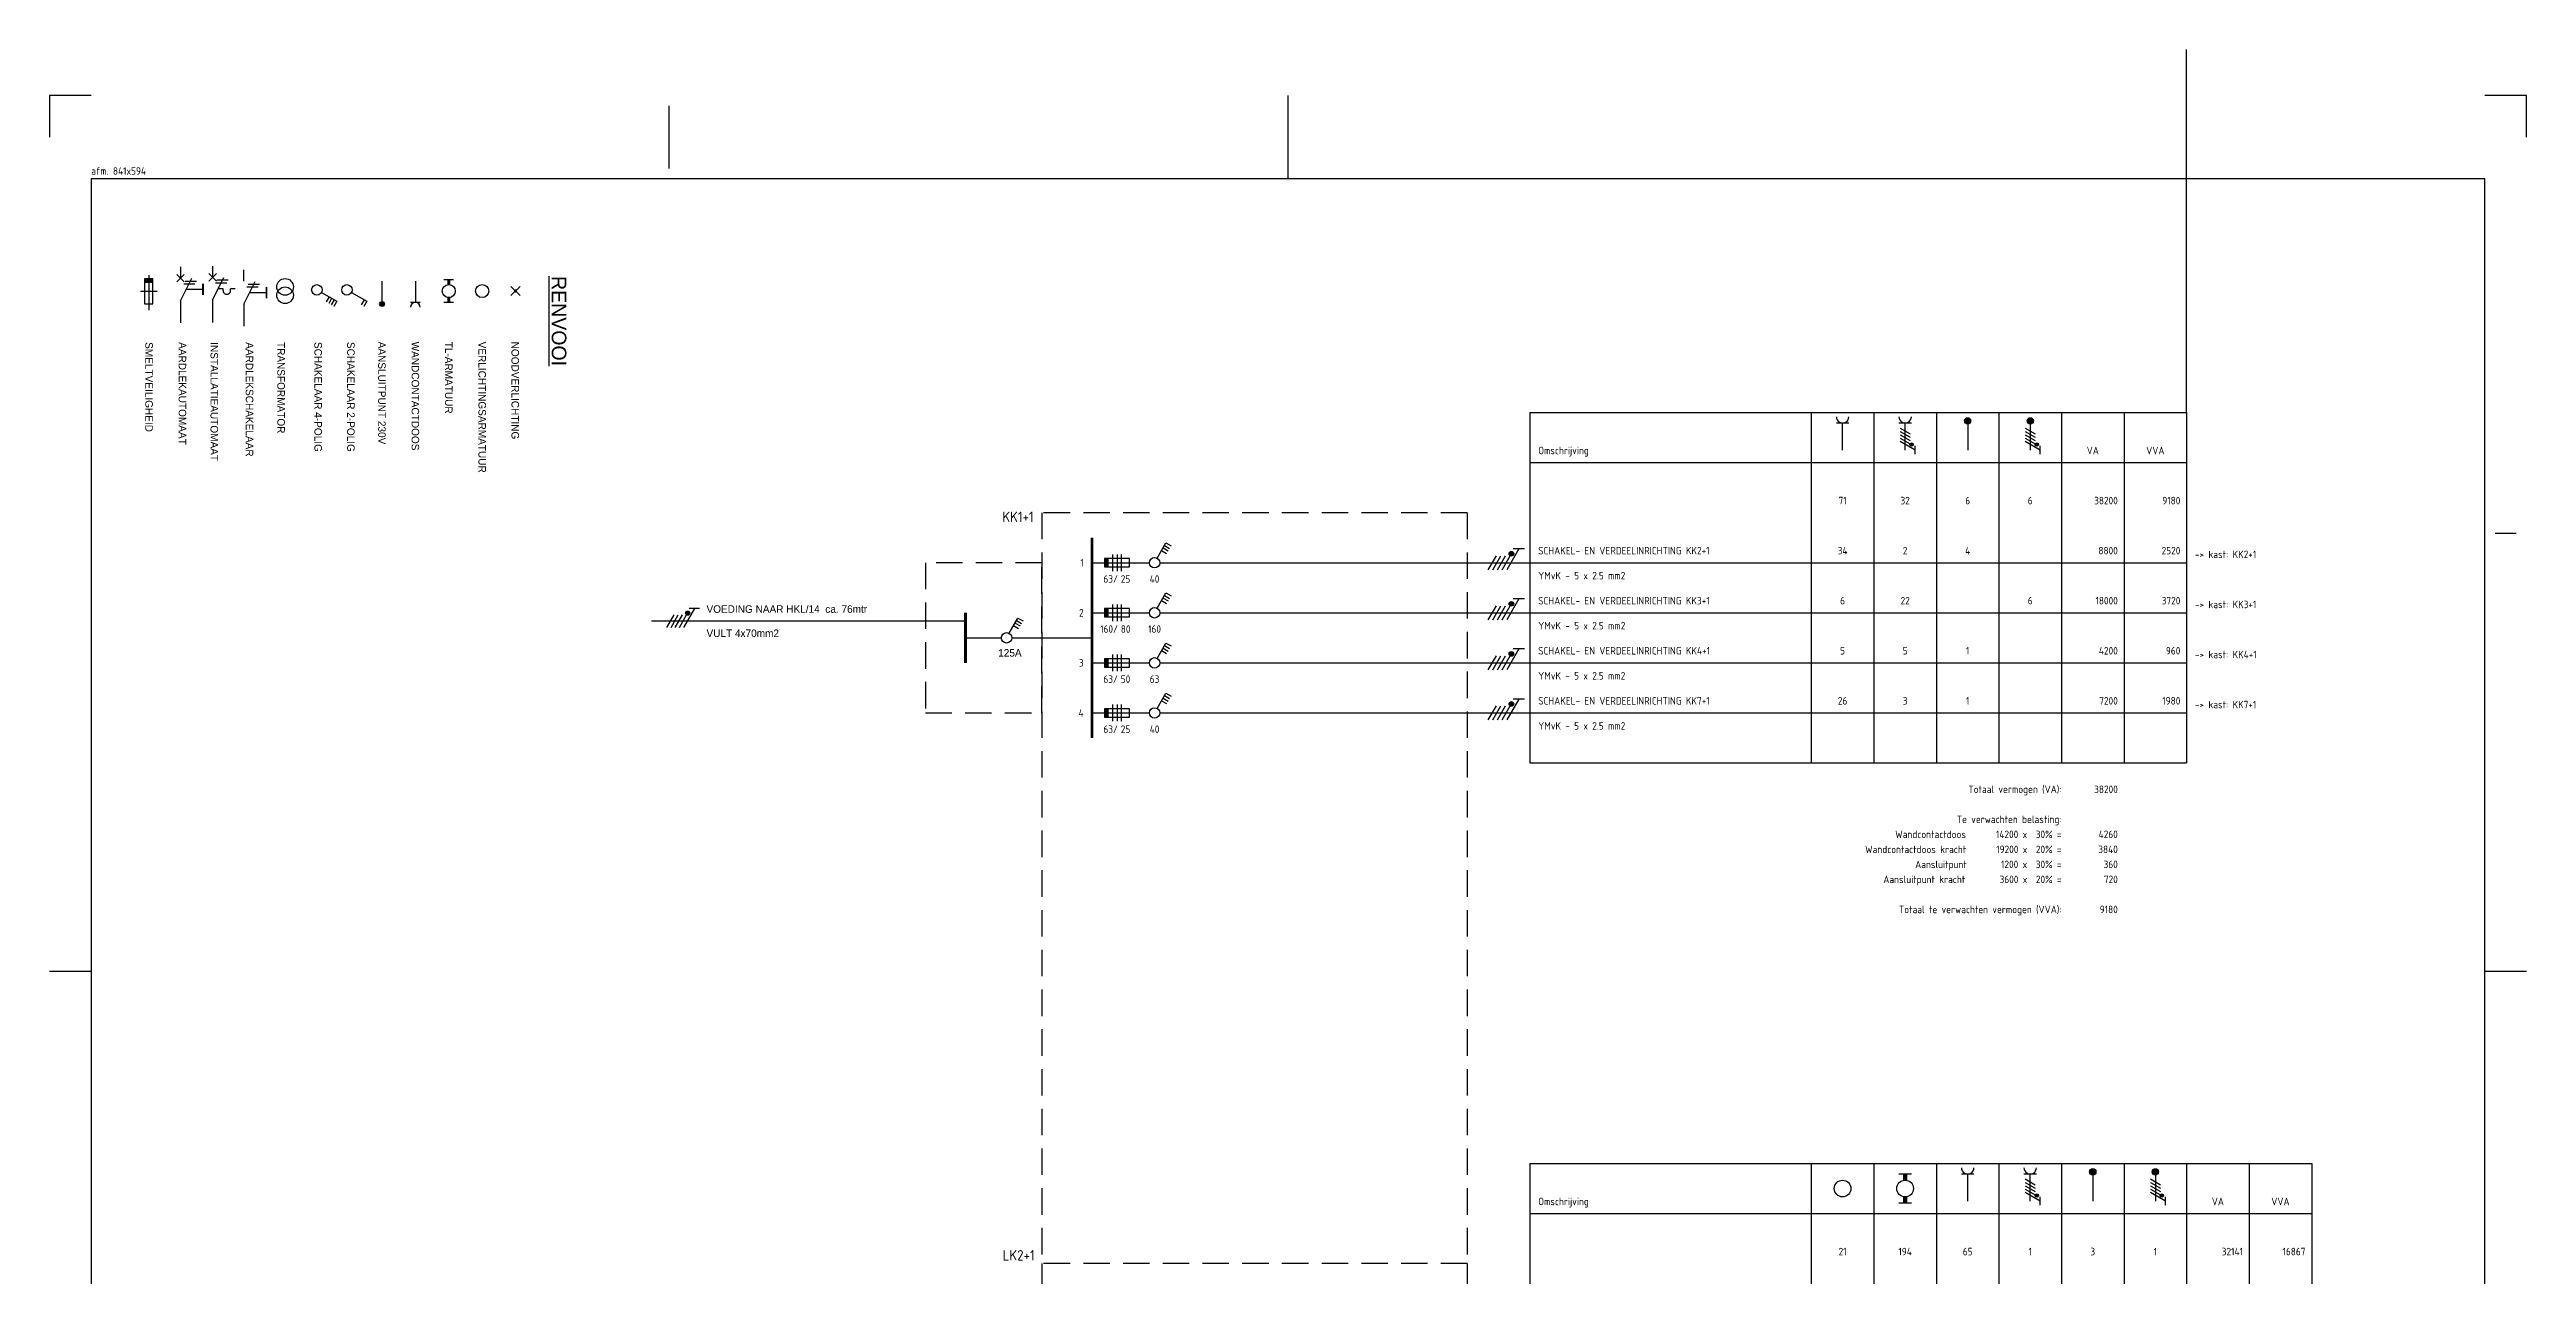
# Model space of a CAD drawing. Header units: millimetres. Extents: x 247 to 841, y 594 to 1446.
# Drawn here: x 247 to 841, y 1152 to 1446 of the extents above; entities that cross this region are included whole.
import ezdxf
from ezdxf.enums import TextEntityAlignment as Align

# ---------------------------------------------------------------- set-up
doc = ezdxf.new("R2010")
doc.units = ezdxf.units.MM
doc.linetypes.add('HIDDEN', pattern=[9.525, 6.35, -3.175])
doc.layers.get('0').update_dxf_attribs({"linetype": 'CONTINUOUS'})
for name, color, linetype in [('00att018', 1, 'CONTINUOUS'), ('00kad018', 1, 'CONTINUOUS'), ('00kad070', 5, 'CONTINUOUS'), ('BL$2----_KADER', 7, 'CONTINUOUS'), ('EL$1----', 3, 'CONTINUOUS'), ('EL$1----__KK1+1', 3, 'CONTINUOUS'), ('EL$1----__LK2+1', 3, 'CONTINUOUS')]:
    doc.layers.add(name, color=color, linetype=linetype)
doc.styles.add('BURO-018', font='BUROFONT', dxfattribs={"height": 1.8})
doc.styles.add('BURO-035', font='BUROFONT.shx', dxfattribs={"height": 3.5})
doc.styles.add('ISO', font='isocp.shx')
doc.styles.add('STABICAD-018', font='ISOCP.SHX', dxfattribs={"height": 1.8})

# ---------------------------------------------------------------- blocks, each defined once
blk = doc.blocks.new('RENV_DION')
at = {"layer": 'EL$1----', "linetype": 'Continuous'}
for p, q in [((485.12, 256.64), (487.32, 254.44)), ((487.32, 256.64), (485.12, 254.44)), ((483.5, 238.37), (483.5, 240.7)), ((488.94, 240.7), (488.94, 238.37)), ((488.94, 232.7), (488.94, 230.37)), ((483.89, 231.54), (488.94, 231.54)), ((489.33, 223.54), (483.89, 223.54)), ((486.57, 208.98), (488.69, 212.65)), ((487.64, 210.83), (488.85, 210.13)), ((487.99, 211.43), (489.2, 210.73)), ((488.34, 212.04), (489.55, 211.34)), ((488.69, 212.65), (489.9, 211.95)), ((489.35, 190.42), (483.95, 193.12)), ((484.62, 191.43), (484.62, 194.13)), ((485.3, 193.8), (485.3, 191.1)), ((486.65, 195.82), (486.65, 191.77)), ((488.36, 182.91), (482.96, 185.61)), ((483.63, 186.63), (483.63, 183.93)), ((484.31, 186.29), (484.31, 183.59)), ((485.66, 188.31), (485.66, 187.19)), ((486.11, 187.19), (485.66, 187.19)), ((486.11, 185.39), (485.66, 185.39)), ((485.66, 185.39), (485.66, 184.26)), ((480.26, 182.91), (482.96, 182.91)), ((482.06, 183.81), (483.86, 182.01)), ((483.86, 183.81), (482.06, 182.01)), ((485.84, 180.58), (485.84, 176.53)), ((488.36, 182.91), (493.76, 182.91)), ((484.04, 176.08), (482.24, 174.28)), ((482.24, 176.08), (484.04, 174.28)), ((488.54, 175.18), (483.14, 177.88)), ((482.39, 167.57), (490.81, 167.57)), ((489.31, 168.57), (483.31, 168.57)), ((483.31, 168.57), (483.31, 166.57)), ((483.31, 166.57), (489.31, 166.57)), ((486.31, 169.57), (486.31, 165.57)), ((489.31, 166.57), (489.31, 168.57))]:
    blk.add_line(p, q, dxfattribs=at)
at = {"layer": 'EL$1----', "color": 3, "linetype": 'Continuous'}
for p, q in [((486.57, 216.18), (488.69, 219.85)), ((488.69, 219.85), (489.9, 219.15)), ((488.34, 219.25), (489.55, 218.55))]:
    blk.add_line(p, q, dxfattribs=at)
at = {"layer": 'EL$1----'}
for p, q in [((483.86, 190.42), (481.16, 190.42)), ((489.35, 190.42), (494.66, 190.42)), ((483.9, 176.31), (483.9, 179.01)), ((484.49, 175.97), (484.49, 178.67)), ((483.14, 175.29), (480.44, 175.29)), ((488.54, 175.18), (493.85, 175.18))]:
    blk.add_line(p, q, dxfattribs=at)
at = {"layer": 'EL$1----', "linetype": 'Continuous'}
for points, const_width in [([(486.41, 255.54, 1), (486.02, 255.54, 1)], 0.389), ([(489.33, 223.83, 1), (489.33, 223.24, 1)], 0.583)]:
    blk.add_lwpolyline(points, format="xyb", close=True, dxfattribs=dict(at, const_width=const_width))
for points, const_width in [([(484.66, 239.54), (483.5, 239.54)], 0.778), ([(487.77, 239.54), (488.94, 239.54)], 0.778), ([(485.3, 195.82), (488, 195.82)], 0.45), ([(484.49, 180.58), (487.19, 180.58)], 0.45)]:
    blk.add_lwpolyline(points, dxfattribs=dict(at, const_width=const_width))
for centre, radius in [((486.22, 247.54), 1.56), ((486.22, 239.54), 1.56), ((489.33, 223.54), 0.583), ((485.95, 207.9), 1.25), ((485.24, 200.27), 2), ((487.24, 200.27), 2)]:
    blk.add_circle(centre, radius, dxfattribs=at)
at = {"layer": 'EL$1----', "color": 3, "linetype": 'Continuous'}
blk.add_circle((485.95, 215.1), 1.25, dxfattribs=at)
at = {"layer": 'EL$1----', "linetype": 'Continuous'}
for centre, radius, start, end in [((490.11, 231.54), 1.17, 90, 270), ((486.11, 186.29), 0.9, 270, 90)]:
    blk.add_arc(centre, radius, start, end, dxfattribs=at)
blk.add_solid([(483.31, 168.57), (484.31, 168.57), (483.31, 166.57), (484.31, 166.57)], dxfattribs=at)
at = {"layer": 'EL$1----', "color": 3, "style": 'BURO-035'}
blk.add_text('%%URENVOOI', height=3.5, dxfattribs=at).set_placement((482.63, 264.23))
at = {"layer": 'EL$1----', "color": 1, "style": 'BURO-018'}
for s, p in [('NOODVERLICHTING', (498.36, 255.47)), ('VERLICHTINGSARMATUUR', (498.36, 247.55)), ('TL-ARMATUUR', (498.36, 239.54)), ('WANDCONTACTDOOS', (498.36, 231.52)), ('AANSLUITPUNT 230V', (498.36, 223.5)), ('SCHAKELAAR 2-POLIG', (498.43, 216.06)), ('SCHAKELAAR 4-POLIG', (498.43, 208.21)), ('TRANSFORMATOR', (498.43, 199.33)), ('AARDLEKSCHAKELAAR', (498.49, 191.75)), ('INSTALLATIEAUTOMAAT', (498.49, 183.3)), ('AARDLEKAUTOMAAT', (498.47, 175.66)), ('SMELTVEILIGHEID', (498.47, 167.66))]:
    blk.add_text(s, height=1.8, dxfattribs=at).set_placement(p, align=Align.MIDDLE_LEFT)
blk = doc.blocks.new('a1-windesheim-hor')
at = {"layer": '00kad018', "color": 1}
for p, q in [((0, 594), (0, 584)), ((10, 594), (0, 594)), ((105, 591.5), (105, 586.5)), ((210, 594), (210, 584)), ((400, 594), (400, 584)), ((525.5, 594), (525.5, 584)), ((651, 584), (651, 594)), ((841, 594), (831, 594)), ((841, 584), (841, 594)), ((0, 297), (20, 297)), ((831, 297), (841, 297)), ((2.5, 148.5), (17.5, 148.5)), ((0, 10), (0, 0)), ((210, 10), (210, 0)), ((400, 10), (400, 0)), ((525.5, 10), (525.5, 0)), ((651, 0), (651, 10)), ((841, 0), (841, 10)), ((0, 0), (10, 0)), ((831, 0), (841, 0))]:
    blk.add_line(p, q, dxfattribs=at)
at = {"layer": '00kad070', "color": 5}
for p, q in [((831, 584), (20, 584)), ((20, 584), (20, 10)), ((831, 10), (831, 584)), ((20, 10), (831, 10))]:
    blk.add_line(p, q, dxfattribs=at)
at = {"layer": '00att018', "color": 1, "style": 'ISO'}
blk.add_text('afm. 841x594', height=1.8, rotation=90, dxfattribs=at).set_placement((19, 10))
blk.add_text('Auteursrecht voorbehouden volgens de wet', height=1.8, dxfattribs=at).set_placement((831.08, 7.2), align=Align.RIGHT)
blk = doc.blocks.new('HL3')
at = {"color": 0, "linetype": 'Continuous'}
for p, q in [((-3, 6.98), (-3, 4.48)), ((-3, 5.73), (1.5, 3.13)), ((1.5, 2.13), (-1.5, 3.87)), ((1.5, 1.13), (-1.5, 2.87)), ((1.5, 0.13), (-1.5, 1.87)), ((1.5, -0.87), (-1.5, 0.87))]:
    blk.add_line(p, q, dxfattribs=at)
at = {"color": 0, "linetype": 'Continuous', "const_width": 0.5}
blk.add_lwpolyline([(-1.68, 4.12, 1), (-2.18, 4.12, 1)], format="xyb", close=True, dxfattribs=at)
at = {"color": 0, "linetype": 'Continuous'}
blk.add_circle((-1.93, 4.12), 0.5, dxfattribs=at)
blk = doc.blocks.new('1114A3A')
at = {"color": 0, "linetype": 'Continuous'}
for p, q in [((0.62, 1.08), (2.74, 4.75)), ((1.69, 2.93), (2.9, 2.23)), ((2.04, 3.54), (3.25, 2.84)), ((2.39, 4.14), (3.6, 3.44)), ((2.74, 4.75), (3.95, 4.05))]:
    blk.add_line(p, q, dxfattribs=at)
blk.add_circle((0, 0), 1.25, dxfattribs=at)
at = {"color": 0, "linetype": 'Continuous', "style": 'BURO-018', "flags": 1}
for tag, p in [('E_ID', (0, 0.08)), ('E_MATCODE', (0, -4.92))]:
    blk.add_attdef(tag, p, '', height=1.8, dxfattribs=at)
at = {"color": 0, "linetype": 'Continuous', "style": 'BURO-018'}
blk.add_attdef('E_IGS', text='', height=1.8, dxfattribs=at).set_placement((3, 0.08), align=Align.MIDDLE_LEFT)
blk = doc.blocks.new('111104')
at = {"color": 0, "linetype": 'Continuous'}
for p, q in [((-3, 6.98), (-3, 4.48)), ((-3, 5.73), (1.5, 3.13)), ((1.5, 2.13), (-1.5, 3.87)), ((1.5, 1.13), (-1.5, 2.87)), ((1.5, 0.13), (-1.5, 1.87)), ((1.5, -0.87), (-1.5, 0.87))]:
    blk.add_line(p, q, dxfattribs=at)
at = {"color": 0, "linetype": 'Continuous', "const_width": 0.5}
blk.add_lwpolyline([(-1.68, 4.12, 1), (-2.18, 4.12, 1)], format="xyb", close=True, dxfattribs=at)
at = {"color": 0, "linetype": 'Continuous'}
blk.add_circle((-1.93, 4.12), 0.5, dxfattribs=at)
blk = doc.blocks.new('B12')
at = {"color": 0, "linetype": 'Continuous'}
for p, q in [((-4.75, 17.74), (-4.05, 18.95)), ((-4.14, 17.39), (-3.44, 18.6)), ((-3.54, 17.04), (-2.84, 18.25)), ((-2.93, 16.69), (-2.23, 17.9)), ((0, 16.25), (0, 21)), ((-1.08, 15.62), (-4.75, 17.74)), ((0, 0), (0, 13.75)), ((-2, 7), (2, 7)), ((-2, 6), (2, 6)), ((-1, 9), (-1, 3)), ((1, 9), (-1, 9)), ((1, 3), (1, 9)), ((2, 5), (-2, 5)), ((-1, 3), (1, 3))]:
    blk.add_line(p, q, dxfattribs=at)
blk.add_circle((0, 15), 1.25, dxfattribs=at)
blk.add_solid([(-1, 3), (-1, 4), (1, 3), (1, 4)], dxfattribs=at)
at = {"color": 1, "linetype": 'Continuous', "style": 'BURO-018'}
blk.add_attdef('E_IGS', text='', height=1.8, rotation=90, dxfattribs=at).set_placement((3, 15), align=Align.TOP_CENTER)
at = {"color": 1, "style": 'BURO-018'}
blk.add_attdef('E_VRIJ1', (-3, 3), '', height=1.8, rotation=90, dxfattribs=at)
at = {"color": 1, "linetype": 'Continuous', "style": 'BURO-018'}
blk.add_attdef('E_ISP', text='', height=1.8, rotation=90, dxfattribs=at).set_placement((3, 6.9), align=Align.TOP_LEFT)
blk.add_attdef('E_ISPH', text='', height=1.8, rotation=90, dxfattribs=at).set_placement((3, 6.2), align=Align.TOP_RIGHT)
blk = doc.blocks.new('m1')
at = {"color": 0, "linetype": 'Continuous'}
blk.add_line((0, 21), (0, 33), dxfattribs=at)
blk = doc.blocks.new('b1s')
at = {"color": 0, "linetype": 'Continuous'}
blk.add_line((0, 33), (0, 54), dxfattribs=at)
blk = doc.blocks.new('m1s')
at = {"color": 0, "linetype": 'Continuous'}
blk.add_line((0, 54), (0, 66), dxfattribs=at)
blk = doc.blocks.new('NONE')
at = {"color": 0, "linetype": 'Continuous'}
blk.add_line((0, 0), (0, 12), dxfattribs=at)
blk = doc.blocks.new('KOLNR6')
at = {"color": 0, "linetype": 'Continuous'}
for p, q in [((-3.5, -1.5), (-3.5, 1.5)), ((3, 0), (-3.5, 0))]:
    blk.add_line(p, q, dxfattribs=at)
blk.add_arc((-5, 0), 1.5, 270, 90, dxfattribs=at)
blk = doc.blocks.new('KOLNR7')
at = {"color": 0, "linetype": 'Continuous'}
for p, q in [((-3.5, -1.5), (-3.5, 1.5)), ((3, 0), (-3.5, 0)), ((-2.29, -1.2), (-0.91, 1.2)), ((-1.49, -1.2), (-0.11, 1.2)), ((-0.69, -1.2), (0.69, 1.2)), ((0.11, -1.2), (1.49, 1.2)), ((2.99, 2.4), (0.91, -1.2)), ((3.99, 2.4), (1.99, 2.4))]:
    blk.add_line(p, q, dxfattribs=at)
at = {"color": 0, "linetype": 'Continuous', "const_width": 0.4}
blk.add_lwpolyline([(1.69, 1.35, 1), (1.69, 1.75, 1)], format="xyb", close=True, dxfattribs=at)
at = {"color": 0, "linetype": 'Continuous'}
blk.add_circle((1.69, 1.55), 0.4, dxfattribs=at)
blk.add_arc((-5, 0), 1.5, 270, 90, dxfattribs=at)
blk = doc.blocks.new('KOLNR8')
at = {"color": 0, "linetype": 'Continuous'}
blk.add_line((-4, 0), (3, 0), dxfattribs=at)
at = {"color": 0, "linetype": 'Continuous', "const_width": 0.75}
blk.add_lwpolyline([(-4, -0.375, 1), (-4, 0.375, 1)], format="xyb", close=True, dxfattribs=at)
at = {"color": 0, "linetype": 'Continuous'}
blk.add_circle((-4, 0), 0.75, dxfattribs=at)
blk = doc.blocks.new('KOLNR9')
at = {"color": 0, "linetype": 'Continuous'}
for p, q in [((-4, 0), (3, 0)), ((-2.29, -1.2), (-0.91, 1.2)), ((-1.49, -1.2), (-0.11, 1.2)), ((-0.69, -1.2), (0.69, 1.2)), ((0.11, -1.2), (1.49, 1.2)), ((2.99, 2.4), (0.91, -1.2)), ((3.99, 2.4), (1.99, 2.4))]:
    blk.add_line(p, q, dxfattribs=at)
for points, const_width in [([(-4, -0.38, 1), (-4, 0.38, 1)], 0.75), ([(1.69, 1.35, 1), (1.69, 1.75, 1)], 0.4)]:
    blk.add_lwpolyline(points, format="xyb", close=True, dxfattribs=dict(at, const_width=const_width))
for centre, radius in [((-4, 0), 0.75), ((1.69, 1.55), 0.4)]:
    blk.add_circle(centre, radius, dxfattribs=at)
blk = doc.blocks.new('COLUMN_POWERTYPE_3')
at = {"color": 0, "linetype": 'Continuous'}
blk.add_circle((0, 0), 2, dxfattribs=at)
blk = doc.blocks.new('COLUMN_POWERTYPE_5')
at = {"color": 0, "linetype": 'Continuous'}
for p, q in [((-3.5, -1.5), (-3.5, 1.5)), ((3.5, 1.5), (3.5, -1.5))]:
    blk.add_line(p, q, dxfattribs=at)
at = {"color": 0, "linetype": 'Continuous', "const_width": 1}
for points in [[(-2, 0), (-3.5, 0)], [(2, 0), (3.5, 0)]]:
    blk.add_lwpolyline(points, dxfattribs=at)
at = {"color": 0, "linetype": 'Continuous'}
blk.add_circle((0, 0), 2, dxfattribs=at)
blk = doc.blocks.new('COLUMN_POWERTYPE_6')
at = {"color": 0, "linetype": 'Continuous'}
for p, q in [((-3.5, -1.5), (-3.5, 1.5)), ((3, 0), (-3.5, 0))]:
    blk.add_line(p, q, dxfattribs=at)
blk.add_arc((-5, 0), 1.5, 270, 90, dxfattribs=at)
blk = doc.blocks.new('COLUMN_POWERTYPE_7')
at = {"color": 0, "linetype": 'Continuous'}
for p, q in [((-3.5, -1.5), (-3.5, 1.5)), ((3, 0), (-3.5, 0)), ((-2.29, -1.2), (-0.91, 1.2)), ((-1.49, -1.2), (-0.11, 1.2)), ((-0.69, -1.2), (0.69, 1.2)), ((0.11, -1.2), (1.49, 1.2)), ((2.99, 2.4), (0.91, -1.2)), ((3.99, 2.4), (1.99, 2.4))]:
    blk.add_line(p, q, dxfattribs=at)
at = {"color": 0, "linetype": 'Continuous', "const_width": 0.4}
blk.add_lwpolyline([(1.69, 1.35, 1), (1.69, 1.75, 1)], format="xyb", close=True, dxfattribs=at)
at = {"color": 0, "linetype": 'Continuous'}
blk.add_circle((1.69, 1.55), 0.4, dxfattribs=at)
blk.add_arc((-5, 0), 1.5, 270, 90, dxfattribs=at)
blk = doc.blocks.new('COLUMN_POWERTYPE_8')
at = {"color": 0, "linetype": 'Continuous'}
blk.add_line((-4, 0), (3, 0), dxfattribs=at)
at = {"color": 0, "linetype": 'Continuous', "const_width": 0.75}
blk.add_lwpolyline([(-4, -0.375, 1), (-4, 0.375, 1)], format="xyb", close=True, dxfattribs=at)
at = {"color": 0, "linetype": 'Continuous'}
blk.add_circle((-4, 0), 0.75, dxfattribs=at)
blk = doc.blocks.new('COLUMN_POWERTYPE_9')
at = {"color": 0, "linetype": 'Continuous'}
for p, q in [((-4, 0), (3, 0)), ((-2.29, -1.2), (-0.91, 1.2)), ((-1.49, -1.2), (-0.11, 1.2)), ((-0.69, -1.2), (0.69, 1.2)), ((0.11, -1.2), (1.49, 1.2)), ((2.99, 2.4), (0.91, -1.2)), ((3.99, 2.4), (1.99, 2.4))]:
    blk.add_line(p, q, dxfattribs=at)
for points, const_width in [([(-4, -0.38, 1), (-4, 0.38, 1)], 0.75), ([(1.69, 1.35, 1), (1.69, 1.75, 1)], 0.4)]:
    blk.add_lwpolyline(points, format="xyb", close=True, dxfattribs=dict(at, const_width=const_width))
for centre, radius in [((-4, 0), 0.75), ((1.69, 1.55), 0.4)]:
    blk.add_circle(centre, radius, dxfattribs=at)

msp = doc.modelspace()

# ---------------------------------------------------------------- linework, layer by layer
msp.add_line((759.5, 1359), (759.5, 1446))
at = {"layer": 'EL$1----', "ltscale": 0.2}
for p, q in [((466.63, 1309), (391.33, 1309)), ((466.63, 1305), (475.25, 1305)), ((477.75, 1305), (497, 1305))]:
    msp.add_line(p, q, dxfattribs=at)
at = {"layer": 'EL$1----', "color": 1, "linetype": 'HIDDEN'}
msp.add_lwpolyline([(485, 1323), (457.05, 1323), (457.05, 1287), (485, 1287)], close=True, dxfattribs=at)
at = {"layer": 'EL$1----', "ltscale": 0.2, "const_width": 0.7}
msp.add_lwpolyline([(466.63, 1299), (466.63, 1311)], dxfattribs=at)
at = {"layer": 'EL$1----__KK1+1', "color": 1}
for p, q in [((602, 1359), (602, 1275)), ((602, 1359), (759.5, 1359)), ((669.5, 1359), (669.5, 1275)), ((684.5, 1359), (684.5, 1275)), ((699.5, 1359), (699.5, 1275)), ((714.5, 1359), (714.5, 1275)), ((729.5, 1359), (729.5, 1275)), ((744.5, 1359), (744.5, 1275)), ((759.5, 1359), (759.5, 1275)), ((602, 1347), (759.5, 1347)), ((602, 1275), (759.5, 1275))]:
    msp.add_line(p, q, dxfattribs=at)
at = {"layer": 'EL$1----__KK1+1', "color": 1, "linetype": 'HIDDEN'}
for p, q in [((485, 1335), (485, 1155)), ((587, 1335), (485, 1335)), ((587, 1335), (587, 1155))]:
    msp.add_line(p, q, dxfattribs=at)
at = {"layer": 'EL$1----__KK1+1'}
for p, q in [((587, 1323), (759.5, 1323)), ((587, 1311), (759.5, 1311)), ((587, 1299), (759.5, 1299)), ((587, 1287), (759.5, 1287))]:
    msp.add_line(p, q, dxfattribs=at)
for points in [[(497, 1317, 0.7, 0.7, 0), (497, 1329, 0.7, 0.7, 0)], [(497, 1305, 0.7, 0.7, 0), (497, 1317, 0.7, 0.7, 0)], [(497, 1293, 0.7, 0.7, 0), (497, 1305, 0.7, 0.7, 0)], [(497, 1281, 0.7, 0.7, 0), (497, 1293, 0.7, 0.7, 0)]]:
    msp.add_lwpolyline(points, format="xyseb", dxfattribs=at)
at = {"layer": 'EL$1----__LK2+1', "color": 1}
for p, q in [((602, 1179), (602, 819)), ((602, 1179), (789.5, 1179)), ((669.5, 1179), (669.5, 819)), ((684.5, 1179), (684.5, 819)), ((699.5, 1179), (699.5, 819)), ((714.5, 1179), (714.5, 819)), ((729.5, 1179), (729.5, 819)), ((744.5, 1179), (744.5, 819)), ((759.5, 1179), (759.5, 819)), ((774.5, 1179), (774.5, 819)), ((789.5, 1179), (789.5, 819)), ((602, 1167), (789.5, 1167))]:
    msp.add_line(p, q, dxfattribs=at)
at = {"layer": 'EL$1----__LK2+1', "color": 1, "linetype": 'HIDDEN'}
for p, q in [((485, 1155), (485, 819)), ((587, 1155), (485, 1155)), ((587, 1155), (587, 819))]:
    msp.add_line(p, q, dxfattribs=at)

# ---------------------------------------------------------------- block references
at = {"layer": 'BL$2----_KADER', "rotation": 270}
for name, p in [('a1-windesheim-hor', (247, 1435)), ('RENV_DION', (103.21, 1874.35))]:
    msp.add_blockref(name, p, dxfattribs=at)
at = {"layer": 'EL$1----', "ltscale": 0.2, "rotation": 270}
msp.add_blockref('HL3', (395.91, 1309), dxfattribs=at)
at = {"layer": 'EL$1----'}
ref = msp.add_blockref('1114A3A', (476.5, 1305), dxfattribs=at)
ref.add_attrib('E_IGS', '125A', dxfattribs={"layer": '0', "color": 1, "linetype": 'Continuous', "height": 1.8, "style": 'BURO-018'}).set_placement((474.5, 1301.4), align=Align.MIDDLE_LEFT)
at = {"layer": 'EL$1----__KK1+1', "rotation": 270}
for name, p in [('KOLNR6', (677, 1353)), ('KOLNR7', (692, 1353)), ('KOLNR8', (707, 1353)), ('KOLNR9', (722, 1353)), ('m1', (497, 1323)), ('b1s', (497, 1323)), ('m1s', (497, 1323)), ('NONE', (563, 1323)), ('NONE', (575, 1323)), ('m1', (497, 1311)), ('b1s', (497, 1311)), ('m1s', (497, 1311)), ('NONE', (563, 1311)), ('NONE', (575, 1311)), ('m1', (497, 1299)), ('b1s', (497, 1299)), ('m1s', (497, 1299)), ('NONE', (563, 1299)), ('NONE', (575, 1299)), ('m1', (497, 1287)), ('b1s', (497, 1287)), ('m1s', (497, 1287)), ('NONE', (563, 1287)), ('NONE', (575, 1287))]:
    msp.add_blockref(name, p, dxfattribs=at)
at = {"layer": 'EL$1----__KK1+1'}
ref = msp.add_blockref('B12', (497, 1323), dxfattribs=dict(at, rotation=270))
ref.add_attrib('CIRCUITSWITCH', '40', dxfattribs={"color": 1, "height": 1.8, "style": 'STABICAD-018'}).set_placement((512, 1320), align=Align.TOP_CENTER)
ref.add_attrib('SCREWFUSE', '25', dxfattribs={"color": 1, "height": 1.8, "style": 'STABICAD-018'}).set_placement((503.9, 1320), align=Align.TOP_LEFT)
ref.add_attrib('SCREWFUSEHOLDER', '63/', dxfattribs={"color": 1, "height": 1.8, "style": 'STABICAD-018'}).set_placement((503.2, 1320), align=Align.TOP_RIGHT)
at = {"layer": 'EL$1----__KK1+1', "xscale": 1.111111111111111, "yscale": 1.111111111111111, "rotation": 270}
for p in [(593, 1323), (593, 1311), (593, 1299), (593, 1287)]:
    msp.add_blockref('111104', p, dxfattribs=at)
at = {"layer": 'EL$1----__KK1+1'}
ref = msp.add_blockref('B12', (497, 1311), dxfattribs=dict(at, rotation=270))
ref.add_attrib('CIRCUITSWITCH', '160', dxfattribs={"color": 1, "height": 1.8, "style": 'STABICAD-018'}).set_placement((512, 1308), align=Align.TOP_CENTER)
ref.add_attrib('SCREWFUSE', '80', dxfattribs={"color": 1, "height": 1.8, "style": 'STABICAD-018'}).set_placement((503.9, 1308), align=Align.TOP_LEFT)
ref.add_attrib('SCREWFUSEHOLDER', '160/', dxfattribs={"color": 1, "height": 1.8, "style": 'STABICAD-018'}).set_placement((503.2, 1308), align=Align.TOP_RIGHT)
ref = msp.add_blockref('B12', (497, 1299), dxfattribs=dict(at, rotation=270))
ref.add_attrib('CIRCUITSWITCH', '63', dxfattribs={"color": 1, "height": 1.8, "style": 'STABICAD-018'}).set_placement((512, 1296), align=Align.TOP_CENTER)
ref.add_attrib('SCREWFUSE', '50', dxfattribs={"color": 1, "height": 1.8, "style": 'STABICAD-018'}).set_placement((503.9, 1296), align=Align.TOP_LEFT)
ref.add_attrib('SCREWFUSEHOLDER', '63/', dxfattribs={"color": 1, "height": 1.8, "style": 'STABICAD-018'}).set_placement((503.2, 1296), align=Align.TOP_RIGHT)
ref = msp.add_blockref('B12', (497, 1287), dxfattribs=dict(at, rotation=270))
ref.add_attrib('CIRCUITSWITCH', '40', dxfattribs={"color": 1, "height": 1.8, "style": 'STABICAD-018'}).set_placement((512, 1284), align=Align.TOP_CENTER)
ref.add_attrib('SCREWFUSE', '25', dxfattribs={"color": 1, "height": 1.8, "style": 'STABICAD-018'}).set_placement((503.9, 1284), align=Align.TOP_LEFT)
ref.add_attrib('SCREWFUSEHOLDER', '63/', dxfattribs={"color": 1, "height": 1.8, "style": 'STABICAD-018'}).set_placement((503.2, 1284), align=Align.TOP_RIGHT)
at = {"layer": 'EL$1----__LK2+1', "rotation": 270}
for name, p in [('COLUMN_POWERTYPE_5', (692, 1173)), ('COLUMN_POWERTYPE_6', (707, 1173)), ('COLUMN_POWERTYPE_7', (722, 1173)), ('COLUMN_POWERTYPE_8', (737, 1173)), ('COLUMN_POWERTYPE_9', (752, 1173)), ('COLUMN_POWERTYPE_3', (677, 1173))]:
    msp.add_blockref(name, p, dxfattribs=at)

# ---------------------------------------------------------------- texts
at = {"layer": 'EL$1----', "color": 1, "linetype": 'Continuous', "ltscale": 0.2, "style": 'BURO-018'}
msp.add_text('VOEDING NAAR HKL/14  ca. 76mtr', height=1.8, dxfattribs=at).set_placement((404.55, 1311))
msp.add_text('VULT 4x70mm2', height=1.8, dxfattribs=at).set_placement((404.55, 1307), align=Align.TOP_LEFT)
at = {"layer": 'EL$1----__KK1+1', "color": 1, "style": 'STABICAD-018'}
for s, p in [('Omschrijving', (604, 1349)), ('SCHAKEL- EN VERDEELINRICHTING KK2+1', (604, 1325)), ('YMvK - 5 x 2.5 mm2', (604, 1319)), ('SCHAKEL- EN VERDEELINRICHTING KK3+1', (604, 1313)), ('YMvK - 5 x 2.5 mm2', (604, 1307)), ('SCHAKEL- EN VERDEELINRICHTING KK4+1', (604, 1301)), ('YMvK - 5 x 2.5 mm2', (604, 1295)), ('SCHAKEL- EN VERDEELINRICHTING KK7+1', (604, 1289)), ('YMvK - 5 x 2.5 mm2', (604, 1283))]:
    msp.add_text(s, height=1.8, dxfattribs=at).set_placement(p)
for s, p in [('VA', (737, 1349)), ('VVA', (752, 1349)), ('71', (677, 1337)), ('32', (692, 1337)), ('6', (707, 1337)), ('6', (722, 1337)), ('34', (677, 1325)), ('2', (692, 1325)), ('4', (707, 1325)), ('6', (677, 1313)), ('22', (692, 1313)), ('6', (722, 1313)), ('5', (677, 1301)), ('5', (692, 1301)), ('1', (707, 1301)), ('26', (677, 1289)), ('3', (692, 1289)), ('1', (707, 1289))]:
    msp.add_text(s, height=1.8, dxfattribs=at).set_placement(p, align=Align.CENTER)
for s, p in [('38200', (743, 1337)), ('9180', (758, 1337)), ('8800', (743, 1325)), ('2520', (758, 1325)), ('18000', (743, 1313)), ('3720', (758, 1313)), ('4200', (743, 1301)), ('960', (758, 1301)), ('7200', (743, 1289)), ('1980', (758, 1289)), ('Totaal vermogen (VA):', (729.5, 1267.8)), ('38200', (743, 1267.8)), ('Te verwachten belasting:', (729.5, 1260.6)), ('Wandcontactdoos kracht       19200 x  20% =', (729.5, 1253.4)), ('Wandcontactdoos       14200 x  30% =', (729.5, 1257)), ('3840', (743, 1253.4)), ('4260', (743, 1257)), ('Aansluitpunt kracht        3600 x  20% =', (729.5, 1246.2)), ('Aansluitpunt        1200 x  30% =', (729.5, 1249.8)), ('360', (743, 1249.8)), ('720', (743, 1246.2)), ('Totaal te verwachten vermogen (VVA):', (729.5, 1239)), ('9180', (743, 1239))]:
    msp.add_text(s, height=1.8, dxfattribs=at).set_placement(p, align=Align.RIGHT)
at = {"layer": 'EL$1----__KK1+1', "color": 2, "style": 'STABICAD-018'}
msp.add_text('KK1+1', height=2.5, dxfattribs=at).set_placement((483, 1332), align=Align.BOTTOM_RIGHT)
at = {"layer": 'EL$1----__KK1+1', "color": 1, "style": 'STABICAD-018'}
for s, p in [('-> kast: KK2+1', (761.5, 1325)), ('-> kast: KK3+1', (761.5, 1313)), ('-> kast: KK4+1', (761.5, 1301)), ('-> kast: KK7+1', (761.5, 1289))]:
    msp.add_text(s, height=1.8, dxfattribs=at).set_placement(p, align=Align.MIDDLE_LEFT)
for s, p in [('1', (495, 1323)), ('2', (495, 1311)), ('3', (495, 1299)), ('4', (495, 1287))]:
    msp.add_text(s, height=1.8, dxfattribs=at).set_placement(p, align=Align.MIDDLE_RIGHT)
at = {"layer": 'EL$1----__LK2+1', "color": 1, "style": 'STABICAD-018'}
msp.add_text('Omschrijving', height=1.8, dxfattribs=at).set_placement((604, 1169))
for s, p in [('VA', (767, 1169)), ('VVA', (782, 1169)), ('21', (677, 1157)), ('194', (692, 1157)), ('65', (707, 1157)), ('1', (722, 1157)), ('3', (737, 1157)), ('1', (752, 1157))]:
    msp.add_text(s, height=1.8, dxfattribs=at).set_placement(p, align=Align.CENTER)
for s, p in [('32141', (773, 1157)), ('16867', (788, 1157))]:
    msp.add_text(s, height=1.8, dxfattribs=at).set_placement(p, align=Align.RIGHT)
at = {"layer": 'EL$1----__LK2+1', "color": 2, "style": 'STABICAD-018'}
msp.add_text('LK2+1', height=2.5, dxfattribs=at).set_placement((483.24, 1155), align=Align.BOTTOM_RIGHT)

doc.saveas('drawing.dxf')
